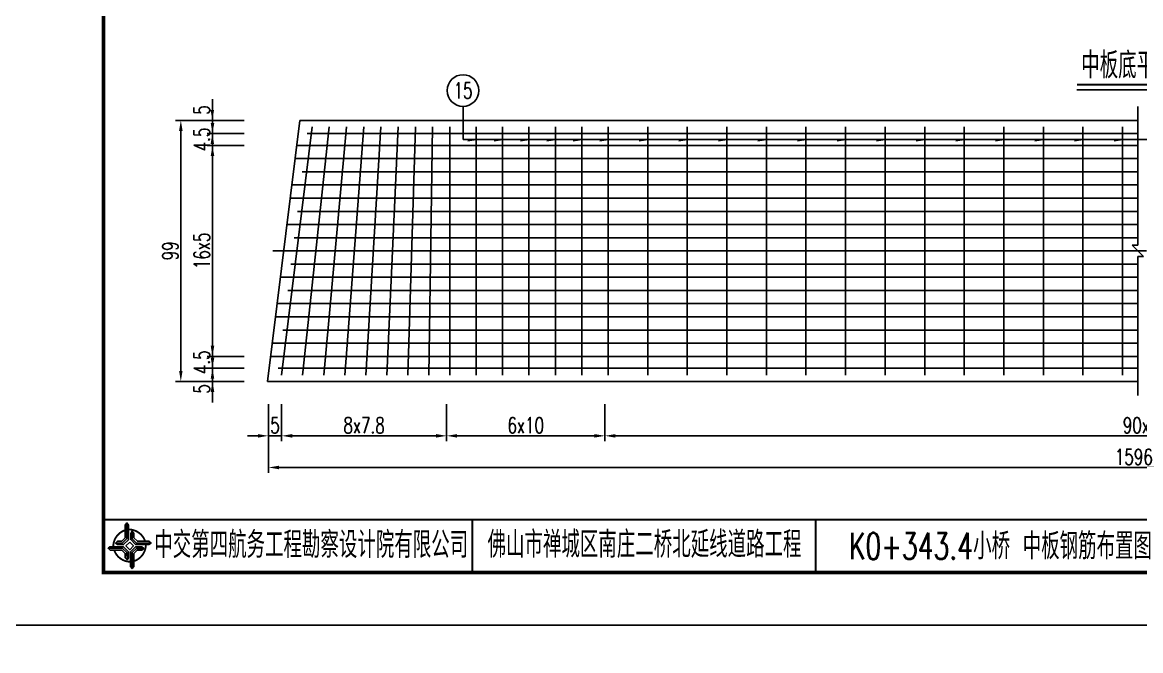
# Model space of a CAD drawing. Header units: millimetres. Extents: x -51 to 12129, y -1309 to -715.
# Drawn here: x 5424.4 to 5636.3, y -1016.5 to -897.3 of the extents above; entities that cross this region are included whole.
import ezdxf
from ezdxf.enums import TextEntityAlignment as Align

# ---------------------------------------------------------------- set-up
doc = ezdxf.new("R2010")
doc.units = ezdxf.units.MM
doc.header["$LTSCALE"] = 0.25
doc.linetypes.add('ACAD_ISO04W100', pattern=[30, 24, -3, 0, -3])
for name, color, linetype in [('中心线', 3, 'ACAD_ISO04W100'), ('图框', 7, 'Continuous'), ('文字', 7, 'Continuous'), ('标注', 4, 'Continuous'), ('次轮廓线', 7, 'Continuous'), ('钢筋', 6, 'Continuous')]:
    doc.layers.add(name, color=color, linetype=linetype)
doc.styles.get("Standard").update_dxf_attribs({"font": 'simplex1.shx', "width": 0.7, "bigfont": 'hztxt.shx'})
doc.dimstyles.new('比例：1：20', dxfattribs={"dimscale": 0, "dimtxt": 3, "dimasz": 2, "dimexe": 1, "dimexo": 1, "dimgap": 0.5, "dimtad": 1, "dimdec": 1, "dimlfac": 2, "dimzin": 9, "dimdsep": 46, "dimtxsty": 'Standard', "dimcen": 0.5, "dimclrd": 256, "dimclre": 256, "dimclrt": 256, "dimadec": 1, "dimazin": 2, "dimtfac": 1, "dimtdec": 1, "dimtix": 1, "dimtmove": 2, "dimatfit": 3, "dimfxl": 0, "dimtolj": 1, "dimtzin": 0, "dimlwd": -1, "dimlwe": -1, "dimarcsym": 0})

# ---------------------------------------------------------------- blocks, each defined once
blk = doc.blocks.new('*D336')
at = {"layer": 'Defpoints', "color": 0}
for p in [(5471.01, -961.63), (5473.51, -961.63), (5473.51, -975.74)]:
    blk.add_point(p, dxfattribs=at)
at = {"layer": '标注'}
for p, q in [((5471.01, -969.74), (5471.01, -976.74)), ((5473.51, -969.74), (5473.51, -976.74)), ((5469.01, -975.74), (5467.01, -975.74)), ((5471.01, -975.74), (5473.51, -975.74)), ((5475.51, -975.74), (5477.51, -975.74))]:
    blk.add_line(p, q, dxfattribs=at)
for points in [[(5469.01, -975.41), (5469.01, -976.08), (5471.01, -975.74)], [(5475.51, -975.41), (5475.51, -976.08), (5473.51, -975.74)]]:
    blk.add_solid(points, dxfattribs=at)
at = {"layer": '标注', "insert": (5472.26, -973.74), "char_height": 3, "attachment_point": 5}
blk.add_mtext('\\A1;5', dxfattribs=at)
blk = doc.blocks.new('*D337')
at = {"layer": 'Defpoints', "color": 0}
for p in [(5473.51, -961.63), (5504.78, -961.63), (5504.78, -975.74)]:
    blk.add_point(p, dxfattribs=at)
at = {"layer": '标注'}
for p, q in [((5473.51, -969.74), (5473.51, -976.74)), ((5504.78, -969.74), (5504.78, -976.74)), ((5475.51, -975.74), (5502.78, -975.74))]:
    blk.add_line(p, q, dxfattribs=at)
for points in [[(5475.51, -975.41), (5475.51, -976.08), (5473.51, -975.74)], [(5502.78, -975.41), (5502.78, -976.08), (5504.78, -975.74)]]:
    blk.add_solid(points, dxfattribs=at)
at = {"layer": '标注', "insert": (5489.14, -973.74), "char_height": 3, "attachment_point": 5}
blk.add_mtext('\\A1;8x7.8', dxfattribs=at)
blk = doc.blocks.new('*D338')
at = {"layer": 'Defpoints', "color": 0}
for p in [(5534.78, -959.03), (5739.85, -959.03), (5739.85, -975.74)]:
    blk.add_point(p, dxfattribs=at)
at = {"layer": '标注'}
for p, q in [((5534.78, -969.74), (5534.78, -976.74)), ((5739.85, -969.74), (5739.85, -976.74)), ((5536.78, -975.74), (5737.85, -975.74))]:
    blk.add_line(p, q, dxfattribs=at)
for points in [[(5536.78, -975.41), (5536.78, -976.08), (5534.78, -975.74)], [(5737.85, -975.41), (5737.85, -976.08), (5739.85, -975.74)]]:
    blk.add_solid(points, dxfattribs=at)
at = {"layer": '标注', "insert": (5637.32, -973.74), "char_height": 3, "attachment_point": 5}
blk.add_mtext('\\A1;90x15', dxfattribs=at)
blk = doc.blocks.new('*D341')
at = {"layer": 'Defpoints', "color": 0}
for p in [(5471.01, -960.2), (5799.08, -960.2), (5799.08, -981.74)]:
    blk.add_point(p, dxfattribs=at)
at = {"layer": '标注'}
for p, q in [((5471.01, -975.74), (5471.01, -982.74)), ((5799.08, -975.74), (5799.08, -982.74)), ((5473.01, -981.74), (5797.08, -981.74))]:
    blk.add_line(p, q, dxfattribs=at)
for points in [[(5473.01, -981.41), (5473.01, -982.08), (5471.01, -981.74)], [(5797.08, -981.41), (5797.08, -982.08), (5799.08, -981.74)]]:
    blk.add_solid(points, dxfattribs=at)
at = {"layer": '标注', "insert": (5635.04, -979.74), "char_height": 3, "attachment_point": 5}
blk.add_mtext('\\A1;1596', dxfattribs=at)
blk = doc.blocks.new('*D343')
at = {"layer": 'Defpoints', "color": 0}
for p in [(5504.78, -961.63), (5534.78, -961.63), (5504.78, -975.74)]:
    blk.add_point(p, dxfattribs=at)
at = {"layer": '标注'}
for p, q in [((5504.78, -969.74), (5504.78, -976.74)), ((5534.78, -969.74), (5534.78, -976.74)), ((5532.78, -975.74), (5506.78, -975.74))]:
    blk.add_line(p, q, dxfattribs=at)
for points in [[(5506.78, -975.41), (5506.78, -976.08), (5504.78, -975.74)], [(5532.78, -975.41), (5532.78, -976.08), (5534.78, -975.74)]]:
    blk.add_solid(points, dxfattribs=at)
at = {"layer": '标注', "insert": (5519.78, -973.74), "char_height": 3, "attachment_point": 5}
blk.add_mtext('\\A1;6x10', dxfattribs=at)
blk = doc.blocks.new('*D405')
at = {"layer": 'Defpoints', "color": 0}
for p in [(5476.94, -915.92), (5454.4, -965.42), (5476.94, -965.42)]:
    blk.add_point(p, dxfattribs=at)
at = {"layer": '标注'}
for p, q in [((5460.4, -915.92), (5453.4, -915.92)), ((5454.4, -917.92), (5454.4, -963.42)), ((5460.4, -965.42), (5453.4, -965.42))]:
    blk.add_line(p, q, dxfattribs=at)
for points in [[(5454.07, -917.92), (5454.74, -917.92), (5454.4, -915.92)], [(5454.07, -963.42), (5454.74, -963.42), (5454.4, -965.42)]]:
    blk.add_solid(points, dxfattribs=at)
at = {"layer": '标注', "insert": (5452.4, -940.67), "char_height": 3, "attachment_point": 5, "rotation": 90}
blk.add_mtext('\\A1;99', dxfattribs=at)
blk = doc.blocks.new('*D344')
at = {"layer": 'Defpoints', "color": 0}
for p in [(5460.38, -915.92), (5481.55, -915.92), (5481.55, -918.42)]:
    blk.add_point(p, dxfattribs=at)
at = {"layer": '标注'}
for p, q in [((5460.38, -913.92), (5460.38, -911.92)), ((5466.38, -915.92), (5459.38, -915.92)), ((5460.38, -918.42), (5460.38, -915.92)), ((5466.38, -918.42), (5459.38, -918.42)), ((5460.38, -920.42), (5460.38, -922.42))]:
    blk.add_line(p, q, dxfattribs=at)
for points in [[(5460.04, -913.92), (5460.71, -913.92), (5460.38, -915.92)], [(5460.04, -920.42), (5460.71, -920.42), (5460.38, -918.42)]]:
    blk.add_solid(points, dxfattribs=at)
at = {"layer": '标注', "insert": (5458.38, -913.95), "char_height": 3, "attachment_point": 5, "rotation": 90}
blk.add_mtext('\\A1;5', dxfattribs=at)
blk = doc.blocks.new('*D345')
at = {"layer": 'Defpoints', "color": 0}
for p in [(5481.57, -920.67), (5460.4, -960.67), (5481.3, -960.67)]:
    blk.add_point(p, dxfattribs=at)
at = {"layer": '标注'}
for p, q in [((5466.4, -920.67), (5459.4, -920.67)), ((5460.4, -922.67), (5460.4, -958.67)), ((5466.4, -960.67), (5459.4, -960.67))]:
    blk.add_line(p, q, dxfattribs=at)
for points in [[(5460.07, -922.67), (5460.74, -922.67), (5460.4, -920.67)], [(5460.07, -958.67), (5460.74, -958.67), (5460.4, -960.67)]]:
    blk.add_solid(points, dxfattribs=at)
at = {"layer": '标注', "insert": (5458.4, -940.67), "char_height": 3, "attachment_point": 5, "rotation": 90}
blk.add_mtext('\\A1;16x5', dxfattribs=at)
blk = doc.blocks.new('*D346')
at = {"layer": 'Defpoints', "color": 0}
for p in [(5480.02, -962.92), (5460.4, -965.42), (5480.02, -965.42)]:
    blk.add_point(p, dxfattribs=at)
at = {"layer": '标注'}
for p, q in [((5460.4, -960.92), (5460.4, -958.92)), ((5466.4, -962.92), (5459.4, -962.92)), ((5460.4, -962.92), (5460.4, -965.42)), ((5466.4, -965.42), (5459.4, -965.42)), ((5460.4, -967.42), (5460.4, -969.42))]:
    blk.add_line(p, q, dxfattribs=at)
for points in [[(5460.07, -960.92), (5460.74, -960.92), (5460.4, -962.92)], [(5460.07, -967.42), (5460.74, -967.42), (5460.4, -965.42)]]:
    blk.add_solid(points, dxfattribs=at)
at = {"layer": '标注', "insert": (5458.4, -966.85), "char_height": 3, "attachment_point": 5, "rotation": 90}
blk.add_mtext('\\A1;5', dxfattribs=at)
blk = doc.blocks.new('*D347')
at = {"layer": 'Defpoints', "color": 0}
for p in [(5460.4, -918.42), (5481.57, -918.42), (5489.58, -920.67)]:
    blk.add_point(p, dxfattribs=at)
at = {"layer": '标注'}
for p, q in [((5460.4, -916.42), (5460.4, -914.42)), ((5466.4, -918.42), (5459.4, -918.42)), ((5460.4, -920.67), (5460.4, -918.42)), ((5466.4, -920.67), (5459.4, -920.67)), ((5460.4, -922.67), (5460.4, -924.67))]:
    blk.add_line(p, q, dxfattribs=at)
for points in [[(5460.07, -916.42), (5460.74, -916.42), (5460.4, -918.42)], [(5460.07, -922.67), (5460.74, -922.67), (5460.4, -920.67)]]:
    blk.add_solid(points, dxfattribs=at)
at = {"layer": '标注', "insert": (5458.4, -919.55), "char_height": 3, "attachment_point": 5, "rotation": 90}
blk.add_mtext('\\A1;4.5', dxfattribs=at)
blk = doc.blocks.new('*D348')
at = {"layer": 'Defpoints', "color": 0}
for p in [(5460.4, -960.67), (5480.02, -960.67), (5488.03, -962.92)]:
    blk.add_point(p, dxfattribs=at)
at = {"layer": '标注'}
for p, q in [((5460.4, -958.67), (5460.4, -956.67)), ((5466.4, -960.67), (5459.4, -960.67)), ((5460.4, -962.92), (5460.4, -960.67)), ((5466.4, -962.92), (5459.4, -962.92)), ((5460.4, -964.92), (5460.4, -966.92))]:
    blk.add_line(p, q, dxfattribs=at)
for points in [[(5460.07, -958.67), (5460.74, -958.67), (5460.4, -960.67)], [(5460.07, -964.92), (5460.74, -964.92), (5460.4, -962.92)]]:
    blk.add_solid(points, dxfattribs=at)
at = {"layer": '标注', "insert": (5458.4, -961.8), "char_height": 3, "attachment_point": 5, "rotation": 90}
blk.add_mtext('\\A1;4.5', dxfattribs=at)
blk = doc.blocks.new('tb')
at = {"lineweight": -3}
h = blk.add_hatch(color=256, dxfattribs=at)
h.paths.add_polyline_path([(-1.23, -0.13), (-3.78, -0.14), (-4.14, -0.41), (-1.4, -0.44), (-0.56, -1.24), (-0.54, -2.62), (-0.27, -2.2), (-0.26, -1.06)])
h.paths.add_polyline_path([(0.13, -1.08), (0.14, -3.86), (0.41, -4.26), (0.44, -1.24), (1.25, -0.43), (2.66, -0.43), (2.26, -0.16), (1.07, -0.15)])
h.paths.add_polyline_path([(1.08, 0.3), (3.62, 0.3), (4.02, 0.56), (1.25, 0.57), (0.43, 1.39), (0.43, 2.8), (0.16, 2.41), (0.15, 1.24)])
h.paths.add_polyline_path([(-0.28, 1.21), (-0.28, 3.99), (-0.56, 4.39), (-0.57, 1.41), (-1.38, 0.6), (-2.74, 0.56), (-2.33, 0.3), (-1.2, 0.29)])
for p, q in [((-0.56, 4.39), (-0.57, 1.41)), ((0.43, 2.8), (0.43, 1.39)), ((-1.38, 0.6), (-2.74, 0.56)), ((-0.57, 1.41), (-1.38, 0.6)), ((0.43, 1.39), (1.25, 0.57)), ((1.25, 0.57), (4.02, 0.56)), ((-4.14, -0.41), (-1.4, -0.44)), ((-1.4, -0.44), (-0.56, -1.24)), ((-0.56, -1.24), (-0.54, -2.62)), ((0.41, -4.26), (0.44, -1.24)), ((0.44, -1.24), (1.25, -0.43)), ((1.25, -0.43), (2.66, -0.43))]:
    blk.add_line(p, q, dxfattribs=at)
at = {"lineweight": -3, "flags": 128}
for points in [[(-0.9, 3.99), (-0.9, 1.58), (-1.53, 0.91), (-2.34, 0.91), (-2.74, 0.56), (-2.33, 0.3), (-1.2, 0.29), (-0.28, 1.21), (-0.28, 3.99), (-0.56, 4.39)], [(3.62, 0.92), (1.43, 0.92), (0.77, 1.54), (0.77, 2.38), (0.43, 2.8), (0.16, 2.41), (0.15, 1.24), (1.08, 0.3), (3.62, 0.3), (4.02, 0.56)], [(-0.04, 0.77), (0.68, 0.04), (-0.04, -0.69), (-0.77, 0.05)], [(-3.73, -0.76), (-1.54, -0.76), (-0.89, -1.39), (-0.89, -2.21), (-0.54, -2.62), (-0.27, -2.2), (-0.26, -1.06), (-1.23, -0.13), (-3.78, -0.14), (-4.14, -0.41)], [(0.75, -3.85), (0.75, -1.43), (1.4, -0.78), (2.26, -0.78), (2.66, -0.43), (2.26, -0.16), (1.07, -0.15), (0.13, -1.08), (0.14, -3.86), (0.41, -4.26)]]:
    blk.add_lwpolyline(points, close=True, dxfattribs=at)
at = {"lineweight": -3, "const_width": 0.35, "flags": 128}
for points in [[(-0.9, 3.02, 0.324167), (-3.16, -0.14)], [(2.88, 0.92, 0.324403), (-0.24, 3.15)], [(0.75, -2.86, 0.325418), (3.02, 0.26)], [(-2.98, -0.76, 0.322976), (0.14, -2.98)]]:
    blk.add_lwpolyline(points, format="xyb", dxfattribs=at)
blk = doc.blocks.new('123')
at = {"layer": '图框', "color": 2}
blk.add_lwpolyline([(369.33, -1011.65), (369.33, -714.65), (-50.67, -714.65), (-50.67, -1011.65)], close=True, dxfattribs=at)

msp = doc.modelspace()

# ---------------------------------------------------------------- linework, layer by layer
for points, const_width in [([(5819.75412, -724.65472), (5439.75412, -724.65472), (5439.75412, -1001.65472), (5819.75412, -1001.65472), (5819.75412, -724.65472)], 0.7), ([(5439.75412, -991.65472), (5819.75412, -991.65472)], 0.4)]:
    msp.add_lwpolyline(points, dxfattribs=dict(const_width=const_width))
at = {"layer": '中心线'}
msp.add_line((5804.6336, -940.67214), (5471.2304, -940.67215), dxfattribs=at)
at = {"layer": '图框', "const_width": 0.4}
for points in [[(5509.64754, -991.65472), (5509.64754, -1001.65472)], [(5574.75412, -1001.65472), (5574.75412, -991.65472)]]:
    msp.add_lwpolyline(points, dxfattribs=at)
at = {"layer": '文字'}
msp.add_line((5624.25305, -910.1474), (5643.39872, -910.1474), dxfattribs=at)
at = {"layer": '文字', "const_width": 0.4}
msp.add_lwpolyline([(5624.25305, -909.1474), (5643.39872, -909.1474)], dxfattribs=at)
at = {"layer": '标注'}
for p, q in [((5507.8972, -919.54714), (5507.8972, -913.25548)), ((5635.79863, -939.60549), (5635.79867, -913.25549)), ((5535.3972, -919.54715), (5507.8972, -919.54714)), ((5510.3972, -919.54714), (5508.7972, -919.77201)), ((5515.3972, -919.54715), (5513.7972, -919.77201)), ((5520.3972, -919.54714), (5518.79717, -919.77201)), ((5525.3972, -919.54714), (5523.7972, -919.77202)), ((5530.3972, -919.54715), (5528.7972, -919.77201)), ((5535.3972, -919.54715), (5533.7972, -919.77201)), ((5632.8972, -919.54714), (5535.3972, -919.54715)), ((5542.8972, -919.54714), (5541.2972, -919.77201)), ((5550.3972, -919.54714), (5548.7972, -919.77201)), ((5557.8972, -919.54714), (5556.2972, -919.77201)), ((5565.3972, -919.54714), (5563.7972, -919.77202)), ((5572.8972, -919.54715), (5571.2972, -919.77201)), ((5580.3972, -919.54714), (5578.7972, -919.77202)), ((5587.8972, -919.54715), (5586.2972, -919.77201)), ((5595.3972, -919.54714), (5593.7972, -919.77201)), ((5602.8972, -919.54714), (5601.29722, -919.77201)), ((5610.3972, -919.54715), (5608.79722, -919.77201)), ((5617.8972, -919.54714), (5616.29719, -919.77201)), ((5625.3972, -919.54714), (5623.7972, -919.77201)), ((5732.96706, -919.54715), (5625.83373, -919.54714)), ((5632.8972, -919.54714), (5631.2972, -919.77201)), ((5636.8653, -941.73882), (5634.73197, -939.60549)), ((5634.73197, -939.60549), (5635.79863, -939.60549)), ((5635.79867, -968.08881), (5635.79863, -941.73882)), ((5635.79863, -941.73882), (5636.8653, -941.73882))]:
    msp.add_line(p, q, dxfattribs=at)
msp.add_circle((5507.8972, -910.25548), 3, dxfattribs=at)
at = {"layer": '次轮廓线'}
for p, q in [((5470.85819, -965.42218), (5476.93589, -915.92214)), ((5476.93589, -915.92214), (5635.79863, -915.92215)), ((5635.79876, -965.42215), (5470.85819, -965.42218))]:
    msp.add_line(p, q, dxfattribs=at)
at = {"layer": '钢筋'}
for p, q in [((5473.50553, -964.22218), (5479.28855, -917.12214)), ((5482.55212, -917.12214), (5477.49196, -964.22218)), ((5481.4784, -964.22218), (5485.81568, -917.12214)), ((5489.07924, -917.12214), (5485.46484, -964.22218)), ((5492.34281, -917.12214), (5489.45127, -964.22218)), ((5495.60637, -917.12214), (5493.43771, -964.22218)), ((5498.86993, -917.12214), (5497.42415, -964.22218)), ((5502.1335, -917.12214), (5501.41058, -964.22218))]:
    msp.add_line(p, q, dxfattribs=at)
for points in [[(5505.3972, -964.22218), (5505.39701, -917.12214)], [(5510.3972, -964.22218), (5510.3972, -917.12214)], [(5515.3972, -964.22218), (5515.3972, -917.12214)], [(5520.3972, -964.22218), (5520.3972, -917.12214)], [(5525.3972, -964.22217), (5525.3972, -917.12214)], [(5530.3972, -964.22218), (5530.3972, -917.12215)], [(5535.3972, -964.22218), (5535.3972, -917.12214)], [(5542.8972, -964.22217), (5542.8972, -917.12214)], [(5550.3972, -964.22217), (5550.3972, -917.12214)], [(5557.8972, -964.22218), (5557.8972, -917.12214)], [(5565.3972, -964.22218), (5565.3972, -917.12214)], [(5572.8972, -964.22218), (5572.8972, -917.12214)], [(5580.3972, -964.22217), (5580.3972, -917.12214)], [(5587.8972, -964.22218), (5587.8972, -917.12215)], [(5595.3972, -964.22218), (5595.3972, -917.12214)], [(5602.89719, -964.22218), (5602.8972, -917.12214)], [(5610.3972, -964.22218), (5610.3972, -917.12214)], [(5617.8972, -964.22218), (5617.8972, -917.12214)], [(5625.3972, -964.22218), (5625.3972, -917.12214)], [(5632.8972, -964.22218), (5632.8972, -917.12214)], [(5635.79867, -918.42214), (5478.32293, -918.42215)], [(5635.79867, -920.67218), (5476.35268, -920.67218)], [(5635.79867, -923.17218), (5476.04572, -923.17218)], [(5635.79867, -925.67217), (5477.43276, -925.67218)], [(5635.79867, -928.17218), (5475.43181, -928.17218)], [(5635.79868, -930.67218), (5475.12486, -930.67218)], [(5635.79867, -933.17218), (5476.51189, -933.17218)], [(5635.79867, -935.67218), (5474.51095, -935.67218)], [(5635.79867, -938.17218), (5475.89799, -938.17218)], [(5635.79867, -940.67218), (5473.89704, -940.67218)], [(5635.79867, -943.17218), (5475.28408, -943.17218)], [(5635.79867, -945.67218), (5473.28313, -945.67218)], [(5635.79867, -948.17218), (5474.67017, -948.17217)], [(5635.79867, -950.67218), (5472.66922, -950.67218)], [(5635.79867, -953.17218), (5472.36227, -953.17217)], [(5635.79867, -955.67218), (5473.7493, -955.67218)], [(5635.79867, -958.17218), (5471.74836, -958.17218)], [(5635.79867, -960.67218), (5471.4414, -960.67217)], [(5635.79867, -962.92218), (5472.85914, -962.92218)]]:
    msp.add_lwpolyline(points, dxfattribs=at)

# ---------------------------------------------------------------- block references
at = {"lineweight": -3}
msp.add_blockref('tb', (5444.74985, -996.64938), dxfattribs=at)
at = {"layer": '标注'}
for p in [(5460, 0), (5460, -297)]:
    msp.add_blockref('123', p, dxfattribs=at)

# ---------------------------------------------------------------- texts
at = {"layer": '图框', "width": 0.7}
for s, p in [('中交第四航务工程勘察设计院有限公司', (5479.11923, -996.40628)), ('佛山市禅城区南庄二桥北延线道路工程', (5542.29837, -996.34002)), ('K0+343.4小桥 中板钢筋布置图', (5609.75412, -996.65472))]:
    msp.add_text(s, height=5, dxfattribs=at).set_placement(p, align=Align.MIDDLE_CENTER)
at = {"layer": '文字', "width": 0.7}
msp.add_text('中板底平面', height=5, dxfattribs=at).set_placement((5633.82605, -905.47726), align=Align.MIDDLE_CENTER)
at = {"layer": '标注', "width": 0.7}
msp.add_text('15', height=3, dxfattribs=at).set_placement((5507.8972, -910.25548), align=Align.MIDDLE)

# ---------------------------------------------------------------- dimensions: what is measured, and where the dimension line sits
at = {"layer": '标注'}
for base, p1, p2, picture, middle in [((5460.37817, -915.92214), (5481.54584, -918.42215), (5481.54584, -915.92214), '*D344', (5458.37817, -913.94937)), ((5460.40239, -965.42217), (5480.02295, -962.92218), (5480.02295, -965.42217), '*D346', (5458.40239, -966.84719))]:
    dim = msp.add_linear_dim(base=base, p1=p1, p2=p2, angle=90, dimstyle='比例：1：20', override={"dimscale": 1}, dxfattribs=at)
    dim.commit()
    dim.dimension.update_dxf_attribs({"geometry": picture, "text_midpoint": middle, "dimtype": 160})
for base, p1, p2, picture, middle in [((5460.40239, -918.42215), (5489.57678, -920.67218), (5481.56556, -918.42215), '*D347', (5458.40239, -919.54716)), ((5454.40239, -965.42217), (5476.93589, -915.92214), (5476.9359, -965.42217), '*D405', (5452.40239, -940.67216)), ((5460.40239, -960.67217), (5488.03417, -962.92218), (5480.02295, -960.67217), '*D348', (5458.40239, -961.79717))]:
    dim = msp.add_linear_dim(base=base, p1=p1, p2=p2, angle=90, dimstyle='比例：1：20', override={"dimscale": 1}, dxfattribs=at)
    dim.commit()
    dim.dimension.update_dxf_attribs({"geometry": picture, "text_midpoint": middle})
dim = msp.add_linear_dim(base=(5460.40239, -960.67217), p1=(5481.57007, -920.67218), p2=(5481.29631, -960.67217), angle=90, text='16x5', dimstyle='比例：1：20', override={"dimscale": 1}, dxfattribs=at)
dim.commit()
dim.dimension.update_dxf_attribs({"geometry": '*D345', "text_midpoint": (5458.40239, -940.67217)})
for base, p1, p2, text, picture, middle in [((5739.85305, -975.74213), (5534.78312, -959.02968), (5739.85305, -959.02969), '90x15', '*D338', (5637.31808, -973.74213)), ((5799.07539, -981.74213), (5471.00553, -960.20345), (5799.07539, -960.20345), '1596', '*D341', (5635.04046, -979.74213)), ((5504.78312, -975.74213), (5473.50553, -961.62968), (5504.78312, -961.62968), '8x7.8', '*D337', (5489.14432, -973.74213)), ((5504.78312, -975.74213), (5534.78312, -961.62968), (5504.78312, -961.62966), '6x10', '*D343', (5519.78312, -973.74213))]:
    dim = msp.add_linear_dim(base=base, p1=p1, p2=p2, text=text, dimstyle='比例：1：20', override={"dimscale": 1}, dxfattribs=at)
    dim.commit()
    dim.dimension.update_dxf_attribs({"geometry": picture, "text_midpoint": middle})
dim = msp.add_linear_dim(base=(5473.50553, -975.74213), p1=(5471.00553, -961.62968), p2=(5473.50553, -961.62968), dimstyle='比例：1：20', override={"dimscale": 1}, dxfattribs=at)
dim.commit()
dim.dimension.update_dxf_attribs({"geometry": '*D336', "text_midpoint": (5472.25553, -973.74213)})

doc.saveas('drawing.dxf')
